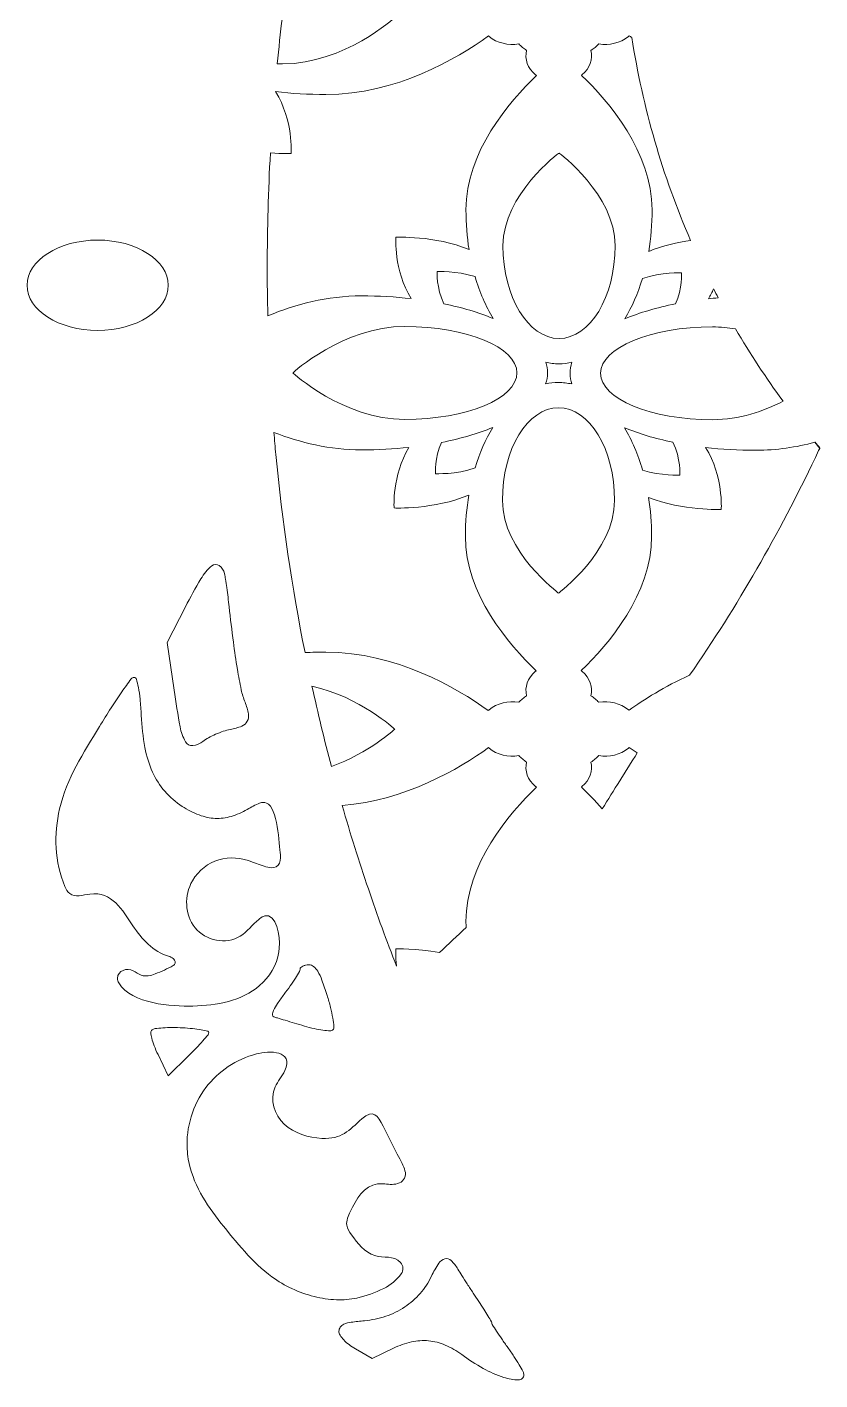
# Model space of a CAD drawing. Header units: millimetres. Extents: x 416 to 874, y -1963 to 60.
# Drawn here: x 445.9 to 559.3, y -1074.3 to -880.7 of the extents above; entities that cross this region are included whole.
import ezdxf

# ---------------------------------------------------------------- set-up
doc = ezdxf.new("R2010")
doc.units = ezdxf.units.MM
doc.header["$MEASUREMENT"] = 0
doc.layers.add('Layer2', color=7, linetype='Continuous')

msp = doc.modelspace()

# ---------------------------------------------------------------- linework, layer by layer
at = {"layer": 'Layer2', "lineweight": 0}
for points, knots in [([(483.29, -872.67), (491.75, -873.07), (498.47, -879.29), (498.47, -879.29), (498.47, -879.29), (491.29, -885.94), (482.44, -885.94), (482.18, -885.94), (481.92, -885.93), (481.67, -885.93), (482.1, -881.48), (482.65, -877.06), (483.29, -872.67)], [0, 0, 0, 0, 1, 1, 1, 2, 2, 2, 3, 3, 3, 4, 4, 4, 4]), ([(481.43, -889.91), (483.72, -890.17), (486.14, -890.32), (488.63, -890.32), (498.64, -890.32), (507.35, -885.2), (511.89, -881.94), (511.92, -881.96), (511.94, -881.99), (511.97, -882.01), (513.12, -882.97), (514.72, -883.32), (516.21, -883.08), (516.37, -883.25), (516.55, -883.41), (516.74, -883.57), (516.93, -883.72), (517.12, -883.87), (517.33, -884), (517.03, -885.23), (517.46, -886.56), (518.61, -887.51), (518.66, -887.55), (518.7, -887.58), (518.74, -887.61), (514.8, -891.38), (508.66, -898.57), (508.66, -906.83), (508.66, -908.79), (508.81, -910.69), (509.1, -912.5), (504.2, -910.48), (498.63, -910.74), (498.63, -910.74), (498.63, -910.74), (498.31, -915.44), (500.82, -919.53), (498.56, -919.27), (496.19, -919.13), (493.73, -919.13), (488.84, -919.13), (484.27, -920.35), (480.33, -921.98), (480.27, -919.63), (480.24, -917.27), (480.24, -914.91), (480.24, -909.47), (480.39, -904.06), (480.69, -898.68), (482.47, -898.82), (483.67, -898.77), (483.67, -898.77), (483.67, -898.77), (483.99, -894.01), (481.43, -889.91)], [0, 0, 0, 0, 1, 1, 1, 2, 2, 2, 3, 3, 3, 4, 4, 4, 5, 5, 5, 6, 6, 6, 7, 7, 7, 8, 8, 8, 9, 9, 9, 10, 10, 10, 11, 11, 11, 12, 12, 12, 13, 13, 13, 14, 14, 14, 15, 15, 15, 16, 16, 16, 17, 17, 17, 18, 18, 18, 18]), ([(534.79, -912.77), (535.11, -910.88), (535.28, -908.89), (535.28, -906.83), (535.28, -898.55), (529.11, -891.34), (525.17, -887.58), (525.2, -887.56), (525.23, -887.54), (525.25, -887.51), (526.41, -886.56), (526.83, -885.23), (526.54, -884), (526.74, -883.87), (526.94, -883.72), (527.13, -883.57), (527.32, -883.41), (527.5, -883.25), (527.66, -883.08), (529.15, -883.32), (530.75, -882.97), (531.9, -882.01), (531.94, -881.98), (531.98, -881.94), (532.02, -881.91), (532.14, -881.99), (532.26, -882.08), (532.38, -882.16), (533.95, -892.22), (536.78, -901.97), (540.79, -911.21), (538.96, -911.45), (536.81, -911.91), (534.79, -912.77)], [0, 0, 0, 0, 1, 1, 1, 2, 2, 2, 3, 3, 3, 4, 4, 4, 5, 5, 5, 6, 6, 6, 7, 7, 7, 8, 8, 8, 9, 9, 9, 10, 10, 10, 11, 11, 11, 11]), ([(521.97, -925.23), (517.54, -925.23), (513.95, -919.29), (513.95, -911.96), (513.95, -904.63), (521.97, -898.69), (521.97, -898.69), (521.97, -898.69), (529.99, -904.63), (529.99, -911.96), (529.99, -919.29), (526.4, -925.23), (521.97, -925.23)], [0, 0, 0, 0, 1, 1, 1, 2, 2, 2, 3, 3, 3, 4, 4, 4, 4]), ([(455.99, -924.08), (450.41, -924.08), (445.89, -921.18), (445.89, -917.61), (445.89, -914.05), (450.41, -911.15), (455.99, -911.15), (461.56, -911.15), (466.09, -914.05), (466.09, -917.61), (466.09, -921.18), (461.56, -924.08), (455.99, -924.08)], [0, 0, 0, 0, 1, 1, 1, 2, 2, 2, 3, 3, 3, 4, 4, 4, 4]), ([(504.55, -915.64), (504.55, -915.64), (507.27, -915.52), (509.97, -916.38), (510.62, -918.61), (511.49, -920.62), (512.53, -922.36), (510.49, -921.51), (508.12, -920.8), (505.5, -920.27), (504.39, -917.99), (504.55, -915.64), (504.55, -915.64)], [0, 0, 0, 0, 1, 1, 1, 2, 2, 2, 3, 3, 3, 4, 4, 4, 4]), ([(538.64, -920.27), (535.94, -920.81), (533.49, -921.53), (531.39, -922.4), (532.4, -920.72), (533.25, -918.78), (533.89, -916.64), (536.65, -915.72), (539.5, -915.85), (539.5, -915.85), (539.5, -915.85), (539.65, -918.06), (538.64, -920.27)], [0, 0, 0, 0, 1, 1, 1, 2, 2, 2, 3, 3, 3, 4, 4, 4, 4]), ([(543.33, -919.55), (543.61, -919.08), (543.85, -918.6), (544.06, -918.13), (544.29, -918.56), (544.51, -918.99), (544.74, -919.42), (544.27, -919.46), (543.8, -919.5), (543.33, -919.55)], [0, 0, 0, 0, 1, 1, 1, 2, 2, 2, 3, 3, 3, 3]), ([(499.92, -936.8), (491.07, -936.8), (483.9, -930.15), (483.9, -930.15), (483.9, -930.15), (491.07, -923.51), (499.92, -923.51), (508.77, -923.51), (515.95, -926.48), (515.95, -930.15), (515.95, -933.82), (508.77, -936.8), (499.92, -936.8)], [0, 0, 0, 0, 1, 1, 1, 2, 2, 2, 3, 3, 3, 4, 4, 4, 4]), ([(527.92, -930.21), (527.92, -926.54), (535.09, -923.57), (543.94, -923.57), (545.07, -923.57), (546.16, -923.68), (547.22, -923.86), (549.29, -927.41), (551.56, -930.87), (554.02, -934.21), (551.26, -935.62), (547.76, -936.85), (543.94, -936.85), (535.09, -936.85), (527.92, -933.88), (527.92, -930.21)], [0, 0, 0, 0, 1, 1, 1, 2, 2, 2, 3, 3, 3, 4, 4, 4, 5, 5, 5, 5]), ([(523.81, -931.74), (523.18, -931.6), (522.55, -931.52), (521.9, -931.52), (521.27, -931.52), (520.65, -931.59), (520.05, -931.73), (520.23, -931.21), (520.32, -930.69), (520.32, -930.15), (520.32, -929.63), (520.23, -929.12), (520.06, -928.62), (520.69, -928.77), (521.32, -928.85), (521.97, -928.85), (522.6, -928.85), (523.22, -928.77), (523.82, -928.63), (523.64, -929.15), (523.55, -929.67), (523.55, -930.21), (523.55, -930.73), (523.64, -931.24), (523.81, -931.74)], [0, 0, 0, 0, 1, 1, 1, 2, 2, 2, 3, 3, 3, 4, 4, 4, 5, 5, 5, 6, 6, 6, 7, 7, 7, 8, 8, 8, 8]), ([(513.87, -948.4), (513.87, -941.08), (517.47, -935.14), (521.9, -935.14), (526.33, -935.14), (529.92, -941.08), (529.92, -948.4), (529.92, -955.73), (521.9, -961.67), (521.9, -961.67), (521.9, -961.67), (513.87, -955.73), (513.87, -948.4)], [0, 0, 0, 0, 1, 1, 1, 2, 2, 2, 3, 3, 3, 4, 4, 4, 4]), ([(493.73, -941.17), (496.07, -941.17), (498.34, -941.05), (500.5, -940.81), (498.07, -944.87), (498.38, -949.48), (498.38, -949.48), (498.38, -949.48), (504.12, -949.74), (509.07, -947.63), (508.75, -949.51), (508.58, -951.49), (508.58, -953.53), (508.58, -961.81), (514.76, -969.02), (518.7, -972.78), (518.67, -972.8), (518.64, -972.83), (518.61, -972.85), (517.46, -973.8), (517.03, -975.13), (517.33, -976.36), (517.12, -976.49), (516.93, -976.64), (516.74, -976.8), (516.55, -976.95), (516.37, -977.12), (516.21, -977.29), (514.72, -977.04), (513.12, -977.4), (511.97, -978.35), (511.93, -978.38), (511.89, -978.42), (511.85, -978.46), (507.3, -975.19), (498.61, -970.11), (488.63, -970.11), (487.62, -970.11), (486.62, -970.13), (485.64, -970.18), (483.78, -960.87), (482.39, -951.41), (481.47, -941.82), (481.37, -940.77), (481.28, -939.72), (481.2, -938.67), (484.93, -940.12), (489.2, -941.17), (493.73, -941.17)], [0, 0, 0, 0, 1, 1, 1, 2, 2, 2, 3, 3, 3, 4, 4, 4, 5, 5, 5, 6, 6, 6, 7, 7, 7, 8, 8, 8, 9, 9, 9, 10, 10, 10, 11, 11, 11, 12, 12, 12, 13, 13, 13, 14, 14, 14, 15, 15, 15, 16, 16, 16, 16]), ([(512.48, -937.97), (511.47, -939.65), (510.61, -941.6), (509.97, -943.76), (507.19, -944.71), (504.3, -944.58), (504.3, -944.58), (504.3, -944.58), (504.15, -942.33), (505.18, -940.1), (507.9, -939.56), (510.37, -938.84), (512.48, -937.97)], [0, 0, 0, 0, 1, 1, 1, 2, 2, 2, 3, 3, 3, 4, 4, 4, 4]), ([(539.25, -944.78), (539.25, -944.78), (536.59, -944.9), (533.92, -944.08), (533.27, -941.81), (532.39, -939.76), (531.34, -938.01), (533.35, -938.84), (535.68, -939.54), (538.25, -940.07), (539.41, -942.38), (539.25, -944.78), (539.25, -944.78)], [0, 0, 0, 0, 1, 1, 1, 2, 2, 2, 3, 3, 3, 4, 4, 4, 4]), ([(558.63, -942.27), (553.43, -953.12), (547.51, -963.53), (540.64, -973.41), (537.06, -975.02), (534.07, -976.92), (531.98, -978.42), (531.95, -978.4), (531.93, -978.37), (531.9, -978.35), (530.75, -977.4), (529.15, -977.04), (527.66, -977.29), (527.5, -977.12), (527.32, -976.95), (527.13, -976.8), (526.94, -976.64), (526.74, -976.49), (526.54, -976.36), (526.83, -975.13), (526.41, -973.8), (525.25, -972.85), (525.21, -972.82), (525.17, -972.78), (525.13, -972.75), (529.07, -968.98), (535.21, -961.79), (535.21, -953.53), (535.21, -951.61), (535.06, -949.74), (534.78, -947.96), (539.66, -949.94), (545.17, -949.68), (545.17, -949.68), (545.17, -949.68), (545.49, -944.92), (542.93, -940.82), (545.22, -941.09), (547.64, -941.23), (550.14, -941.23), (553.08, -941.23), (555.91, -940.79), (558.55, -940.08), (558.79, -940.37), (559.02, -940.66), (559.26, -940.95), (559.05, -941.39), (558.84, -941.83), (558.63, -942.27)], [0, 0, 0, 0, 1, 1, 1, 2, 2, 2, 3, 3, 3, 4, 4, 4, 5, 5, 5, 6, 6, 6, 7, 7, 7, 8, 8, 8, 9, 9, 9, 10, 10, 10, 11, 11, 11, 12, 12, 12, 13, 13, 13, 14, 14, 14, 15, 15, 15, 16, 16, 16, 16]), ([(559.26, -940.95), (559.02, -940.66), (558.79, -940.37), (558.55, -940.08), (558.57, -940.07), (558.58, -940.07), (558.59, -940.07), (558.82, -940.34), (559.05, -940.62), (559.28, -940.9), (559.28, -940.91), (559.27, -940.93), (559.26, -940.95)], [0, 0, 0, 0, 1, 1, 1, 2, 2, 2, 3, 3, 3, 4, 4, 4, 4]), ([(468.54, -963.62), (469.24, -962.26), (469.98, -960.93), (470.75, -959.62), (471.16, -958.92), (471.69, -958.29), (472.31, -957.77), (472.61, -957.51), (473.05, -957.49), (473.37, -957.72), (473.76, -958), (474.03, -958.42), (474.12, -958.88), (474.18, -959.14), (474.22, -959.4), (474.27, -959.66), (474.33, -960.07), (474.39, -960.47), (474.45, -960.88), (474.51, -961.34), (474.57, -961.8), (474.63, -962.26), (474.69, -962.71), (474.74, -963.16), (474.79, -963.62), (474.98, -965.31), (475.18, -967), (475.4, -968.68), (475.56, -969.98), (475.76, -971.28), (475.97, -972.57), (476.13, -973.55), (476.32, -974.52), (476.52, -975.49), (476.65, -976.1), (476.83, -976.7), (477.06, -977.27), (477.28, -977.82), (477.44, -978.38), (477.55, -978.95), (477.62, -979.31), (477.57, -979.68), (477.39, -980), (477.22, -980.32), (476.94, -980.57), (476.6, -980.7), (476.06, -980.91), (475.51, -981.07), (474.94, -981.18), (474.61, -981.24), (474.28, -981.33), (473.96, -981.43), (473.59, -981.56), (473.22, -981.7), (472.86, -981.85), (472.51, -982.01), (472.17, -982.18), (471.83, -982.36), (471.56, -982.51), (471.3, -982.69), (471.05, -982.88), (470.63, -983.21), (470.12, -983.42), (469.59, -983.47), (469.16, -983.52), (468.76, -983.3), (468.55, -982.93), (468.17, -982.27), (467.91, -981.55), (467.78, -980.8), (467.46, -979.05), (467.17, -977.29), (466.91, -975.53), (466.91, -975.53), (465.91, -968.72), (465.91, -968.72), (465.91, -968.72), (468.54, -963.62), (468.54, -963.62)], [0, 0, 0, 0, 1, 1, 1, 2, 2, 2, 3, 3, 3, 4, 4, 4, 5, 5, 5, 6, 6, 6, 7, 7, 7, 8, 8, 8, 9, 9, 9, 10, 10, 10, 11, 11, 11, 12, 12, 12, 13, 13, 13, 14, 14, 14, 15, 15, 15, 16, 16, 16, 17, 17, 17, 18, 18, 18, 19, 19, 19, 20, 20, 20, 21, 21, 21, 22, 22, 22, 23, 23, 23, 24, 24, 24, 25, 25, 25, 26, 26, 26, 26]), ([(459.02, -1017.45), (458.9, -1017.25), (458.83, -1017.02), (458.83, -1016.79), (458.83, -1015.66), (460.19, -1015.24), (461.06, -1015.69), (461.46, -1015.89), (461.81, -1016.19), (462.23, -1016.34), (462.87, -1016.56), (463.58, -1016.4), (464.21, -1016.15), (465.07, -1015.8), (465.99, -1015.43), (466.8, -1014.94), (466.92, -1014.87), (467.01, -1014.75), (467.05, -1014.61), (467.08, -1014.46), (467.06, -1014.31), (466.98, -1014.19), (466.92, -1014.1), (466.85, -1014.01), (466.77, -1013.95), (466.67, -1013.87), (466.57, -1013.8), (466.46, -1013.74), (466.35, -1013.68), (466.23, -1013.64), (466.1, -1013.6), (463.95, -1013.01), (462.28, -1011.14), (461.03, -1009.27), (459.51, -1007.02), (458.08, -1004.31), (454.87, -1004.73), (453.88, -1004.86), (452.77, -1005.27), (451.99, -1004.66), (451.66, -1004.41), (451.47, -1004.01), (451.3, -1003.63), (449.82, -1000.15), (449.71, -996.16), (450.55, -992.51), (451.56, -988.14), (453.98, -984.54), (456.25, -980.75), (456.79, -979.85), (457.35, -978.95), (457.91, -978.06), (458.4, -977.3), (458.91, -976.54), (459.44, -975.8), (459.87, -975.18), (460.32, -974.56), (460.77, -973.95), (460.87, -973.81), (461.03, -973.73), (461.19, -973.73), (461.35, -973.73), (461.49, -973.84), (461.53, -973.99), (461.64, -974.37), (461.74, -974.76), (461.81, -975.15), (461.92, -975.71), (462, -976.28), (462.05, -976.84), (462.12, -977.61), (462.18, -978.38), (462.22, -979.15), (462.3, -980.7), (462.48, -982.24), (462.75, -983.77), (462.97, -984.99), (463.34, -986.17), (463.84, -987.3), (464.29, -988.29), (464.88, -989.2), (465.59, -990.02), (466.32, -990.85), (467.16, -991.58), (468.08, -992.18), (468.85, -992.68), (469.66, -993.09), (470.5, -993.41), (471.24, -993.7), (472.01, -993.86), (472.8, -993.9), (473.56, -993.93), (474.33, -993.84), (475.06, -993.62), (475.87, -993.38), (476.65, -993.04), (477.38, -992.61), (477.95, -992.28), (478.54, -991.98), (479.15, -991.72), (479.47, -991.58), (479.83, -991.57), (480.15, -991.7), (481.74, -992.32), (481.92, -997.6), (482.12, -999.11), (482.29, -1000.31), (481.65, -1001.26), (480.33, -1000.9), (479.59, -1000.7), (478.86, -1000.45), (478.15, -1000.16), (474.96, -998.82), (471.36, -999.72), (469.54, -1002.84), (468.34, -1004.9), (468.42, -1007.7), (469.93, -1009.55), (471.44, -1011.4), (474.35, -1012.01), (476.38, -1010.75), (477.39, -1010.11), (478.12, -1009.12), (479.03, -1008.35), (479.42, -1008.01), (479.94, -1007.7), (480.44, -1007.86), (481.96, -1008.35), (482.1, -1011.77), (481.9, -1013.01), (481.59, -1014.86), (480.58, -1016.62), (479.15, -1017.83), (476.56, -1020.02), (473.01, -1020.68), (469.62, -1020.75), (466.5, -1020.81), (460.9, -1020.48), (459.02, -1017.45)], [0, 0, 0, 0, 1, 1, 1, 2, 2, 2, 3, 3, 3, 4, 4, 4, 5, 5, 5, 6, 6, 6, 7, 7, 7, 8, 8, 8, 9, 9, 9, 10, 10, 10, 11, 11, 11, 12, 12, 12, 13, 13, 13, 14, 14, 14, 15, 15, 15, 16, 16, 16, 17, 17, 17, 18, 18, 18, 19, 19, 19, 20, 20, 20, 21, 21, 21, 22, 22, 22, 23, 23, 23, 24, 24, 24, 25, 25, 25, 26, 26, 26, 27, 27, 27, 28, 28, 28, 29, 29, 29, 30, 30, 30, 31, 31, 31, 32, 32, 32, 33, 33, 33, 34, 34, 34, 35, 35, 35, 36, 36, 36, 37, 37, 37, 38, 38, 38, 39, 39, 39, 40, 40, 40, 41, 41, 41, 42, 42, 42, 43, 43, 43, 44, 44, 44, 45, 45, 45, 46, 46, 46, 46]), ([(489.42, -986.48), (488.41, -982.67), (487.49, -978.83), (486.64, -974.97), (493.46, -976.49), (498.47, -981.13), (498.47, -981.13), (498.47, -981.13), (494.77, -984.54), (489.42, -986.48)], [0, 0, 0, 0, 1, 1, 1, 2, 2, 2, 3, 3, 3, 3]), ([(508.68, -1009.52), (507.43, -1010.68), (506.14, -1011.91), (504.88, -1013.1), (501.47, -1012.44), (498.63, -1012.57), (498.63, -1012.57), (498.63, -1012.57), (498.56, -1013.58), (498.73, -1015.06), (497.32, -1011.43), (495.97, -1007.75), (494.7, -1004), (493.36, -1000.06), (492.11, -996.08), (490.96, -992.06), (499.98, -991.36), (507.71, -986.78), (511.89, -983.77), (511.92, -983.8), (511.94, -983.82), (511.97, -983.85), (513.12, -984.8), (514.72, -985.16), (516.21, -984.91), (516.37, -985.08), (516.55, -985.24), (516.74, -985.4), (516.93, -985.56), (517.12, -985.7), (517.33, -985.84), (517.03, -987.07), (517.46, -988.39), (518.61, -989.35), (518.66, -989.38), (518.7, -989.41), (518.74, -989.45), (514.8, -993.21), (508.66, -1000.41), (508.66, -1008.67), (508.66, -1008.96), (508.67, -1009.24), (508.68, -1009.52)], [0, 0, 0, 0, 1, 1, 1, 2, 2, 2, 3, 3, 3, 4, 4, 4, 5, 5, 5, 6, 6, 6, 7, 7, 7, 8, 8, 8, 9, 9, 9, 10, 10, 10, 11, 11, 11, 12, 12, 12, 13, 13, 13, 14, 14, 14, 14]), ([(526.54, -985.84), (526.74, -985.7), (526.94, -985.56), (527.13, -985.4), (527.32, -985.24), (527.5, -985.08), (527.66, -984.91), (529.15, -985.16), (530.75, -984.8), (531.9, -983.85), (531.94, -983.81), (531.98, -983.78), (532.02, -983.74), (532.37, -983.99), (532.75, -984.26), (533.16, -984.53), (531.47, -987.19), (529.82, -989.87), (528.14, -992.54), (527.1, -991.33), (526.07, -990.28), (525.17, -989.42), (525.2, -989.39), (525.23, -989.37), (525.25, -989.35), (526.41, -988.39), (526.83, -987.07), (526.54, -985.84)], [0, 0, 0, 0, 1, 1, 1, 2, 2, 2, 3, 3, 3, 4, 4, 4, 5, 5, 5, 6, 6, 6, 7, 7, 7, 8, 8, 8, 9, 9, 9, 9]), ([(483.53, -1017.88), (483.79, -1017.51), (484.03, -1017.15), (484.27, -1016.77), (484.47, -1016.46), (484.66, -1016.15), (484.84, -1015.83), (484.91, -1015.72), (484.94, -1015.59), (484.94, -1015.46), (484.94, -1015.38), (484.98, -1015.29), (485.04, -1015.23), (485.12, -1015.15), (485.21, -1015.09), (485.31, -1015.04), (485.44, -1014.98), (485.57, -1014.93), (485.71, -1014.9), (485.87, -1014.88), (486.03, -1014.86), (486.19, -1014.86), (486.44, -1014.86), (486.67, -1014.94), (486.87, -1015.1), (487.1, -1015.29), (487.3, -1015.52), (487.46, -1015.78), (487.7, -1016.18), (487.9, -1016.6), (488.06, -1017.04), (488.33, -1017.76), (488.57, -1018.49), (488.81, -1019.23), (488.98, -1019.8), (489.15, -1020.37), (489.29, -1020.94), (489.42, -1021.45), (489.53, -1021.96), (489.61, -1022.47), (489.68, -1022.89), (489.74, -1023.3), (489.78, -1023.72), (489.8, -1023.88), (489.75, -1024.03), (489.64, -1024.14), (489.53, -1024.24), (489.39, -1024.3), (489.24, -1024.29), (488.9, -1024.28), (488.55, -1024.25), (488.21, -1024.21), (487.79, -1024.15), (487.37, -1024.08), (486.95, -1023.98), (486.48, -1023.87), (486.01, -1023.75), (485.55, -1023.61), (485.08, -1023.47), (484.61, -1023.33), (484.13, -1023.19), (483.69, -1023.05), (483.25, -1022.92), (482.81, -1022.79), (482.43, -1022.68), (482.06, -1022.57), (481.69, -1022.46), (481.52, -1022.41), (481.35, -1022.36), (481.18, -1022.31), (481.05, -1022.27), (480.97, -1022.15), (480.98, -1022.01), (481, -1021.79), (481.06, -1021.57), (481.15, -1021.37), (481.3, -1021.03), (481.49, -1020.71), (481.7, -1020.4), (482, -1019.95), (482.32, -1019.5), (482.65, -1019.07), (482.95, -1018.68), (483.24, -1018.28), (483.53, -1017.88)], [0, 0, 0, 0, 1, 1, 1, 2, 2, 2, 3, 3, 3, 4, 4, 4, 5, 5, 5, 6, 6, 6, 7, 7, 7, 8, 8, 8, 9, 9, 9, 10, 10, 10, 11, 11, 11, 12, 12, 12, 13, 13, 13, 14, 14, 14, 15, 15, 15, 16, 16, 16, 17, 17, 17, 18, 18, 18, 19, 19, 19, 20, 20, 20, 21, 21, 21, 22, 22, 22, 23, 23, 23, 24, 24, 24, 25, 25, 25, 26, 26, 26, 27, 27, 27, 28, 28, 28, 28]), ([(466.09, -1030.72), (466.09, -1030.72), (464.62, -1027.69), (464.62, -1027.69), (464.41, -1027.27), (464.23, -1026.85), (464.06, -1026.42), (463.92, -1026.07), (463.8, -1025.71), (463.72, -1025.35), (463.65, -1025.09), (463.61, -1024.82), (463.59, -1024.54), (463.58, -1024.4), (463.65, -1024.25), (463.76, -1024.16), (463.89, -1024.06), (464.04, -1024), (464.2, -1023.98), (464.56, -1023.93), (464.93, -1023.9), (465.3, -1023.87), (465.75, -1023.84), (466.2, -1023.83), (466.65, -1023.83), (467.15, -1023.83), (467.64, -1023.84), (468.14, -1023.87), (468.62, -1023.89), (469.1, -1023.93), (469.57, -1023.98), (469.98, -1024.02), (470.38, -1024.08), (470.79, -1024.15), (471.1, -1024.21), (471.42, -1024.27), (471.73, -1024.35), (471.82, -1024.37), (471.89, -1024.45), (471.89, -1024.55), (471.89, -1024.66), (471.85, -1024.76), (471.78, -1024.85), (471.54, -1025.14), (471.29, -1025.44), (471.04, -1025.73), (470.73, -1026.08), (470.42, -1026.42), (470.1, -1026.75), (469.74, -1027.13), (469.37, -1027.51), (468.99, -1027.88), (468.99, -1027.88), (466.09, -1030.72), (466.09, -1030.72)], [0, 0, 0, 0, 1, 1, 1, 2, 2, 2, 3, 3, 3, 4, 4, 4, 5, 5, 5, 6, 6, 6, 7, 7, 7, 8, 8, 8, 9, 9, 9, 10, 10, 10, 11, 11, 11, 12, 12, 12, 13, 13, 13, 14, 14, 14, 15, 15, 15, 16, 16, 16, 17, 17, 17, 18, 18, 18, 18]), ([(486.95, -1062.32), (485.86, -1062.04), (484.8, -1061.67), (483.78, -1061.19), (482.77, -1060.72), (481.82, -1060.16), (480.92, -1059.5), (478.11, -1057.44), (475.79, -1054.5), (473.62, -1051.8), (471.46, -1049.11), (469.54, -1046.1), (468.95, -1042.64), (468.87, -1042.17), (468.82, -1041.7), (468.79, -1041.22), (468.62, -1038.1), (469.57, -1034.92), (471.46, -1032.42), (473.24, -1030.08), (475.83, -1028.37), (478.68, -1027.61), (480.57, -1027.11), (484.06, -1027.06), (482.76, -1029.99), (482.39, -1030.82), (481.74, -1031.49), (481.36, -1032.32), (480.55, -1034.1), (481.25, -1036.32), (482.68, -1037.66), (484.11, -1039), (486.12, -1039.57), (488.07, -1039.68), (490.91, -1039.84), (491.87, -1038.55), (493.79, -1036.88), (495.43, -1035.44), (496.04, -1036.43), (496.81, -1037.96), (497.71, -1039.73), (498.62, -1041.5), (499.52, -1043.27), (499.85, -1043.93), (500.19, -1044.7), (499.88, -1045.37), (499.58, -1046), (498.8, -1046.26), (498.1, -1046.27), (497.4, -1046.28), (496.7, -1046.11), (496.01, -1046.2), (494.08, -1046.44), (492.94, -1048.43), (492.11, -1050.18), (491.82, -1050.79), (491.52, -1051.44), (491.61, -1052.11), (491.69, -1052.62), (491.98, -1053.07), (492.28, -1053.49), (493.11, -1054.68), (494.19, -1055.99), (495.63, -1056.46), (496.92, -1056.87), (498.26, -1056.35), (499.31, -1057.46), (499.73, -1057.91), (499.77, -1058.58), (499.4, -1059.07), (498.75, -1059.95), (497.9, -1060.66), (496.91, -1061.15), (495.68, -1061.77), (494.38, -1062.23), (493.03, -1062.53), (492.08, -1062.74), (491.11, -1062.83), (490.14, -1062.78), (489.06, -1062.73), (488, -1062.58), (486.95, -1062.32)], [0, 0, 0, 0, 1, 1, 1, 2, 2, 2, 3, 3, 3, 4, 4, 4, 5, 5, 5, 6, 6, 6, 7, 7, 7, 8, 8, 8, 9, 9, 9, 10, 10, 10, 11, 11, 11, 12, 12, 12, 13, 13, 13, 14, 14, 14, 15, 15, 15, 16, 16, 16, 17, 17, 17, 18, 18, 18, 19, 19, 19, 20, 20, 20, 21, 21, 21, 22, 22, 22, 23, 23, 23, 24, 24, 24, 25, 25, 25, 26, 26, 26, 27, 27, 27, 27]), ([(500.87, -1068.81), (499.98, -1069.01), (499.11, -1069.32), (498.28, -1069.72), (498.28, -1069.72), (495.26, -1071.18), (495.26, -1071.18), (495.26, -1071.18), (492.87, -1069.82), (492.87, -1069.82), (492.55, -1069.63), (492.24, -1069.43), (491.94, -1069.2), (491.67, -1068.99), (491.41, -1068.76), (491.18, -1068.51), (490.98, -1068.3), (490.81, -1068.08), (490.65, -1067.84), (490.55, -1067.67), (490.49, -1067.48), (490.49, -1067.28), (490.49, -1067.07), (490.56, -1066.86), (490.69, -1066.68), (490.82, -1066.5), (491, -1066.36), (491.21, -1066.27), (491.53, -1066.14), (491.87, -1066.04), (492.22, -1066), (492.86, -1065.91), (493.5, -1065.84), (494.13, -1065.78), (495.18, -1065.68), (496.2, -1065.47), (497.19, -1065.14), (498.15, -1064.81), (499.06, -1064.37), (499.9, -1063.81), (500.72, -1063.27), (501.47, -1062.61), (502.12, -1061.87), (502.76, -1061.13), (503.3, -1060.3), (503.73, -1059.42), (504.03, -1058.78), (504.38, -1058.16), (504.76, -1057.56), (504.97, -1057.24), (505.28, -1057.01), (505.65, -1056.91), (505.96, -1056.83), (506.3, -1056.92), (506.53, -1057.15), (506.91, -1057.52), (507.24, -1057.94), (507.51, -1058.39), (507.69, -1058.7), (507.88, -1058.99), (508.07, -1059.29), (508.32, -1059.7), (508.58, -1060.11), (508.84, -1060.51), (509.13, -1060.95), (509.41, -1061.38), (509.69, -1061.82), (509.96, -1062.22), (510.22, -1062.62), (510.49, -1063.02), (510.73, -1063.38), (510.97, -1063.75), (511.21, -1064.12), (511.41, -1064.44), (511.62, -1064.76), (511.81, -1065.09), (511.98, -1065.36), (512.14, -1065.64), (512.31, -1065.92), (512.34, -1065.98), (512.36, -1066.05), (512.36, -1066.12), (512.36, -1066.2), (512.38, -1066.27), (512.42, -1066.33), (512.62, -1066.64), (512.83, -1066.96), (513.03, -1067.27), (513.27, -1067.64), (513.52, -1068.01), (513.77, -1068.37), (514.06, -1068.78), (514.35, -1069.2), (514.65, -1069.61), (514.95, -1070.03), (515.24, -1070.45), (515.52, -1070.88), (515.78, -1071.27), (516.02, -1071.67), (516.26, -1072.07), (516.45, -1072.4), (516.64, -1072.74), (516.82, -1073.08), (516.89, -1073.22), (516.93, -1073.37), (516.93, -1073.53), (516.93, -1073.72), (516.85, -1073.91), (516.71, -1074.04), (516.57, -1074.18), (516.39, -1074.25), (516.19, -1074.25), (515.47, -1074.23), (514.75, -1074.11), (514.06, -1073.88), (513.04, -1073.55), (512.06, -1073.12), (511.13, -1072.6), (510.06, -1072.01), (509.04, -1071.35), (508.06, -1070.63), (507.33, -1070.09), (506.53, -1069.62), (505.69, -1069.26), (504.93, -1068.93), (504.13, -1068.72), (503.31, -1068.65), (502.5, -1068.57), (501.67, -1068.63), (500.87, -1068.81)], [0, 0, 0, 0, 1, 1, 1, 2, 2, 2, 3, 3, 3, 4, 4, 4, 5, 5, 5, 6, 6, 6, 7, 7, 7, 8, 8, 8, 9, 9, 9, 10, 10, 10, 11, 11, 11, 12, 12, 12, 13, 13, 13, 14, 14, 14, 15, 15, 15, 16, 16, 16, 17, 17, 17, 18, 18, 18, 19, 19, 19, 20, 20, 20, 21, 21, 21, 22, 22, 22, 23, 23, 23, 24, 24, 24, 25, 25, 25, 26, 26, 26, 27, 27, 27, 28, 28, 28, 29, 29, 29, 30, 30, 30, 31, 31, 31, 32, 32, 32, 33, 33, 33, 34, 34, 34, 35, 35, 35, 36, 36, 36, 37, 37, 37, 38, 38, 38, 39, 39, 39, 40, 40, 40, 41, 41, 41, 42, 42, 42, 43, 43, 43, 43])]:
    msp.add_open_spline(points, degree=3, knots=knots, dxfattribs=at)

doc.saveas('drawing.dxf')
